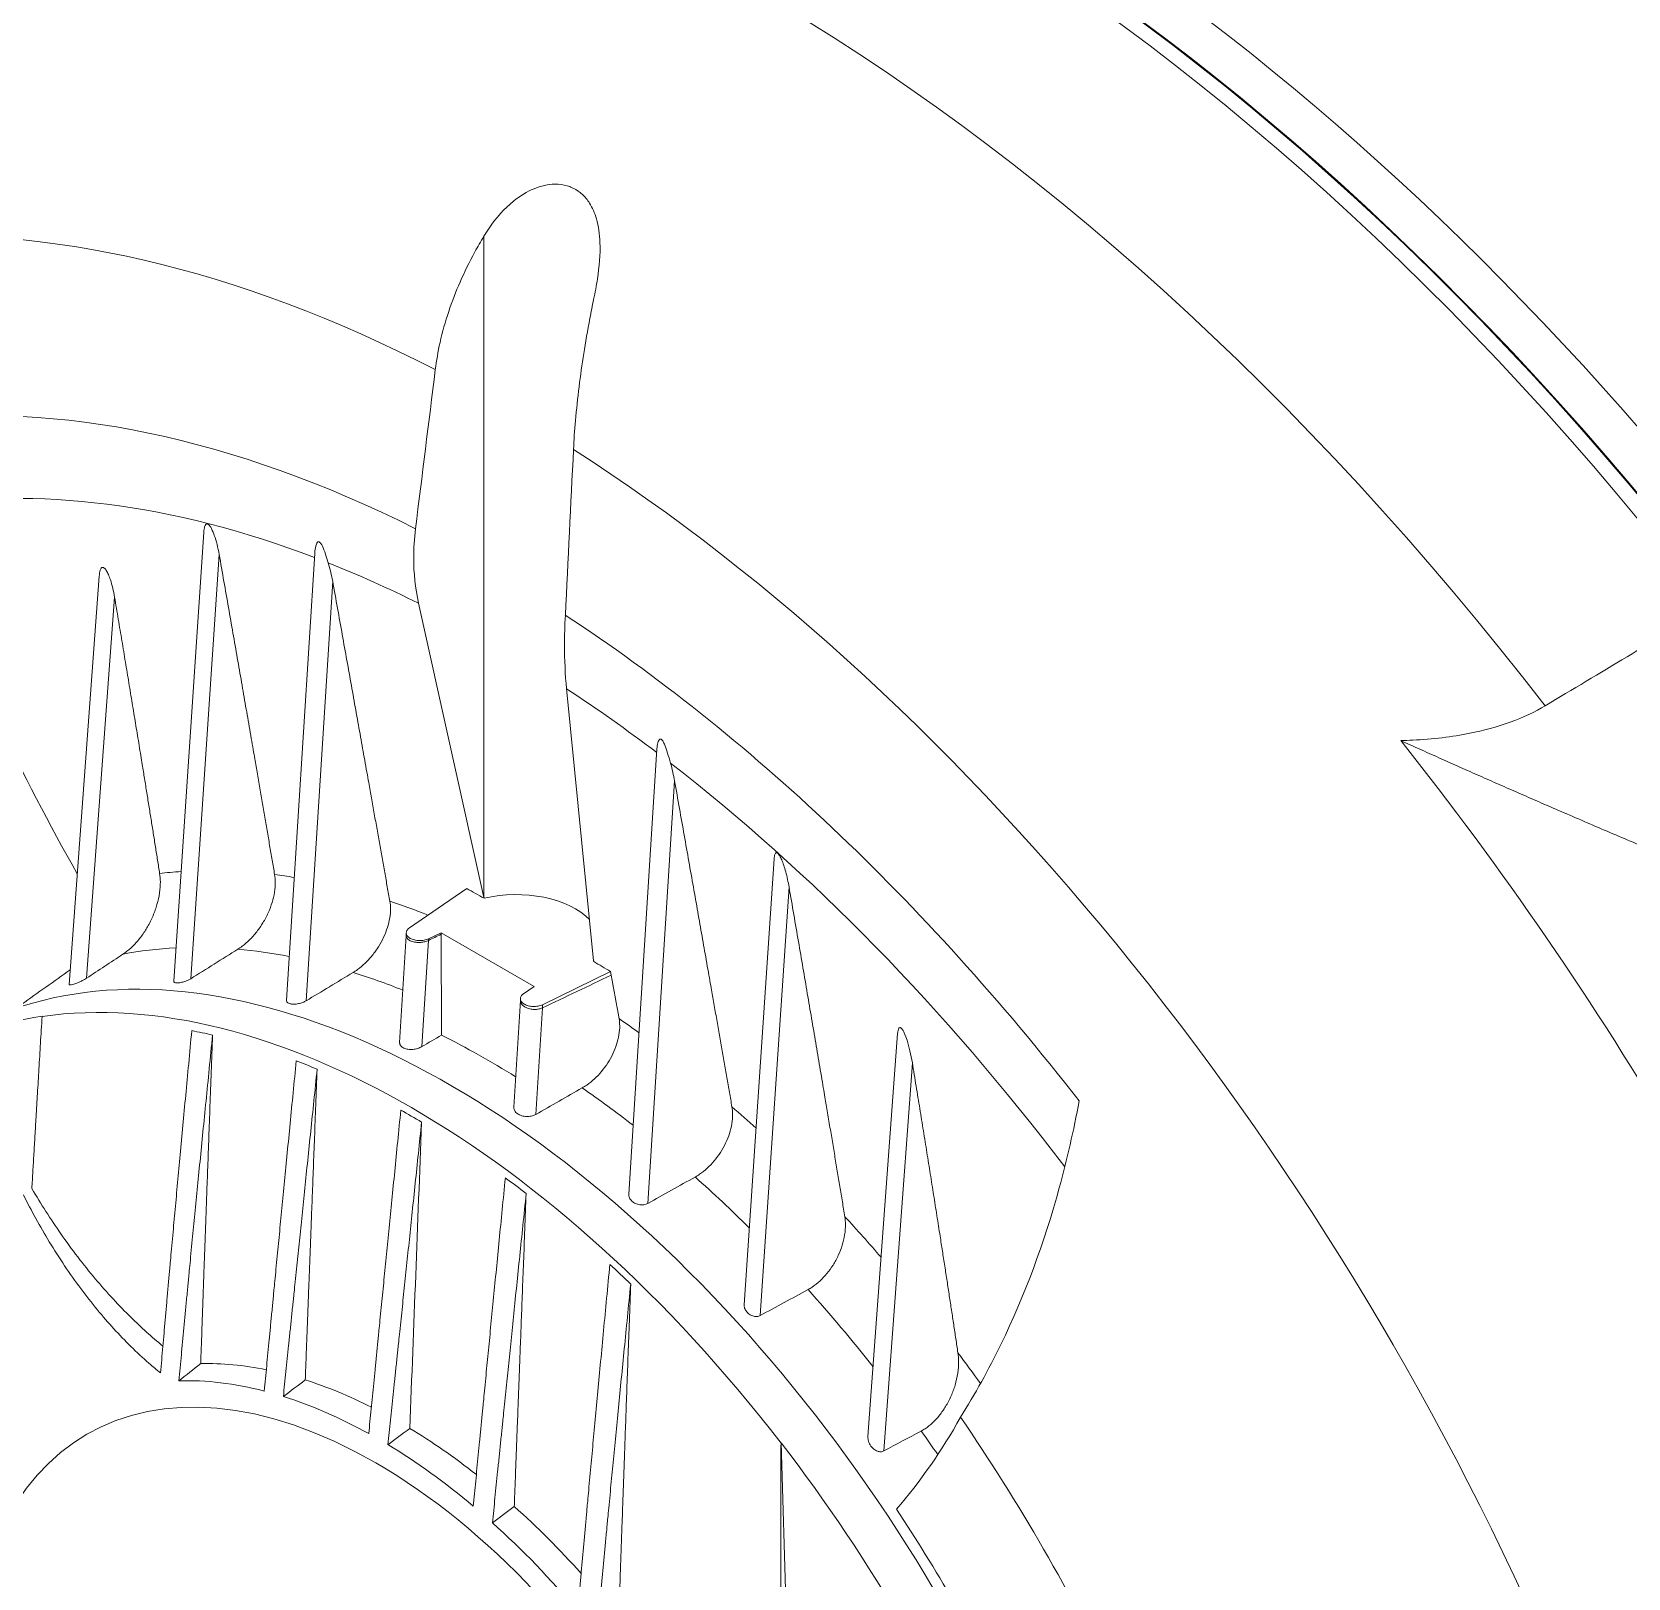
# Model space of a CAD drawing. Header units: millimetres. Extents: x -2122 to 22797, y 3569 to 89276.
# Drawn here: x 10192.9 to 10430.5, y 80434.2 to 80664.3 of the extents above; entities that cross this region are included whole.
import ezdxf

# ---------------------------------------------------------------- set-up
doc = ezdxf.new("R2010")
doc.units = ezdxf.units.MM
doc.header["$LTSCALE"] = 20
doc.layers.add('IA-TRAZ', color=8, linetype='Continuous', lineweight=5)

# ---------------------------------------------------------------- blocks, each defined once
blk = doc.blocks.new('A$C6cb7b9ed')
at = {"color": 0, "linetype": 'Continuous', "lineweight": 0, "extrusion": (2.77556e-16, 0.816497, 0.57735)}
for p, q in [((1790.41, 4667.48), (1790.41, 4569.06)), ((1748.72, 4623.46), (1744.24, 4556.61)), ((1751.01, 4620.11), (1746.77, 4556.98)), ((1765.23, 4620.27), (1761.02, 4553.77)), ((1733.16, 4616.9), (1728.68, 4556.13)), ((1767.9, 4616.14), (1763.94, 4553.68)), ((1735.44, 4613.76), (1731.26, 4557.06)), ((1780.68, 4612.87), (1790.41, 4569.06)), ((1806.74, 4559.64), (1802.71, 4600.15)), ((1816.16, 4591.12), (1811.97, 4524.93)), ((1818.79, 4586.41), (1814.8, 4523.54)), ((1833.6, 4574.82), (1829.15, 4508.46)), ((1779.32, 4564.54), (1787.85, 4570.41)), ((1835.83, 4570.63), (1831.55, 4506.85)), ((1778.86, 4563.36), (1778.86, 4563.8)), ((1784.03, 4563.83), (1782.15, 4562.92)), ((1784.03, 4563.59), (1784.03, 4563.83)), ((1797.88, 4555.83), (1784.03, 4563.83)), ((1778.86, 4563.38), (1777.87, 4547.47)), ((1782.15, 4562.67), (1781.18, 4546.87)), ((1782.15, 4562.67), (1782.15, 4562.92)), ((1784.11, 4548.58), (1784.03, 4563.59)), ((1809.27, 4558.04), (1799.11, 4553.11)), ((1809.27, 4558.04), (1809.36, 4557.51)), ((1796.31, 4554.75), (1797.88, 4555.83)), ((1795.84, 4553.75), (1794.86, 4537.87)), ((1795.84, 4553.73), (1795.84, 4554)), ((1799.11, 4552.63), (1798.13, 4536.79)), ((1799.11, 4552.63), (1799.11, 4553.11)), ((1724.68, 4551.38), (1724.65, 4551.36)), ((1851.99, 4548.84), (1847.57, 4488.86)), ((1854.18, 4544.44), (1849.92, 4486.69)), ((1834.63, 4487.86), (1834.67, 4487.88)), ((1834.67, 4487.88), (1835.47, 4460.94))]:
    blk.add_line(p, q, dxfattribs=at)
at = {"color": 0, "linetype": 'Continuous', "lineweight": 0, "extrusion": (-1.35059e-16, 1.78418e-16, -1)}
blk.add_ellipse((1857.42, 4462.67), major_axis=(-157.42, 272.66), ratio=0.57735, start_param=0.212669, end_param=1.359424, dxfattribs=at)
at = {"color": 0, "linetype": 'Continuous', "lineweight": 0, "extrusion": (-5.92297e-17, 1.581e-16, -1)}
blk.add_ellipse((1857.42, 4462.67), major_axis=(-157.5, 272.8), ratio=0.57735, start_param=0.230017, end_param=1.34078, dxfattribs=at)
at = {"color": 0, "linetype": 'Continuous', "lineweight": 0}
for centre, major_axis, ratio, start_param, end_param in [((1855.3, 4461.44), (-157.5, 272.8), 0.57735, -1.34078, -0.230017), ((1863.08, 4465.93), (-157.5, 272.8), 0.57735, -1.250157, -0.320639), ((1831.12, 4447.48), (-157.05, 272.02), 0.57735, -1.341538, -0.229258), ((1793.46, 4425.74), (-132.44, 229.39), 0.57735, -0.730455, 0.205138), ((1791.38, 4424.54), (-118.44, 205.14), 0.57735, -0.718798, -0.234871), ((1793.46, 4425.74), (-132.44, 229.39), 0.57735, -1.775934, -0.840341), ((1791.7, 4424.72), (-111.59, 193.28), 0.57735, -0.616674, -0.209413), ((1791.7, 4424.72), (-111.59, 193.28), 0.57735, -0.715539, -0.629855), ((1791.38, 4424.54), (-118.44, 205.14), 0.57735, -1.335926, -0.851998), ((1791.7, 4424.72), (-111.59, 193.28), 0.57735, -0.940852, -0.855257), ((1816.05, 4438.78), (-154.6, 267.77), 0.57735, -1.556134, -1.316988), ((1791.7, 4424.72), (-111.59, 193.28), 0.57735, -1.355473, -0.953992), ((1799.68, 4429.33), (-78.74, 136.38), 0.57735, -0.275537, -0.242488), ((1799.68, 4429.33), (-78.74, 136.38), 0.57735, -0.4419, -0.41394), ((1799.68, 4429.33), (-78.74, 136.38), 0.57735, -0.626806, -0.574908), ((1785.29, 4421.02), (-73.6, 127.49), 0.57735, -2.288212, 0.018517), ((1794.6, 4426.4), (-74.08, 128.3), 0.57735, -0.287545, -0.199688), ((1865.36, 4460.1), (-1494.05, -729.66), 0.077407, -1.554155, -1.552901), ((2361.29, 874.39), (-2758.05, -4066.62), 0.629927, -2.15259, -2.151128), ((2600.48, -1657.72), (-4571.05, -6730.66), 0.629512, -2.182023, -2.180887), ((1794.6, 4426.4), (-74.08, 128.3), 0.57735, -0.463274, -0.38523), ((1108.43, 4165.85), (-976.02, 0), 0.57735, -2.371807, -2.368107), ((1726.15, 4440.41), (1226.81, 875.33), 0.062712, 1.523891, 1.529772), ((1794.6, 4426.4), (-74.08, 128.3), 0.57735, -0.629743, -0.557532), ((1779.64, 4417.76), (-73.5, 127.31), 0.57735, -1.342875, -0.227921), ((1799.68, 4429.33), (-78.74, 136.38), 0.57735, -0.90973, -0.882985), ((1779.59, 4417.73), (-72.75, 126.01), 0.57735, -0.493968, -0.462318), ((1790.95, 4424.29), (-73.85, 127.91), 0.57735, -0.825466, -0.719838), ((1779.59, 4417.73), (-72.75, 126.01), 0.57735, -0.648855, -0.618336), ((1794.6, 4426.4), (-74.08, 128.3), 0.57735, -0.958246, -0.88529), ((1799.68, 4429.33), (-78.74, 136.38), 0.57735, -1.069673, -1.036362), ((1779.59, 4417.73), (-72.75, 126.01), 0.57735, -0.800482, -0.770314), ((1779.59, 4417.73), (-72.75, 126.01), 0.57735, -0.95246, -0.921941), ((1794.6, 4426.4), (-74.08, 128.3), 0.57735, -1.129266, -1.048575), ((1799.68, 4429.33), (-78.74, 136.38), 0.57735, -1.249616, -1.195995), ((1779.59, 4417.73), (-72.75, 126.01), 0.57735, -1.108478, -1.076828), ((1794.6, 4426.4), (-74.08, 128.3), 0.57735, -1.324006, -1.219404), ((1777.87, 4416.74), (-45.44, 78.71), 0.57735, -0.471366, -0.306616), ((1799.68, 4429.33), (-78.74, 136.38), 0.57735, -1.404691, -1.368209), ((1774.7, 4414.91), (-45.05, 78.02), 0.57735, -0.515588, -0.300576), ((1777.87, 4416.74), (-45.44, 78.71), 0.57735, -0.719881, -0.564992), ((1774.33, 4414.7), (-43, 74.48), 0.57735, -2.356194, 0.785398), ((1774.7, 4414.91), (-45.05, 78.02), 0.57735, -0.763048, -0.561685), ((1734.36, 4636.41), (99.87, -172.98), 0.57735, 0.196481, 0.332403), ((1786.71, 4421.84), (-87.01, 150.71), 0.57735, -1.70448, -1.437113), ((1777.87, 4416.74), (-45.44, 78.71), 0.57735, -0.96395, -0.808848), ((1779.67, 4417.78), (-73.5, 127.31), 0.57735, -1.798702, -1.342891), ((1794.6, 4426.4), (-74.08, 128.3), 0.57735, -1.434982, -1.405773), ((1774.7, 4414.91), (-45.05, 78.02), 0.57735, -1.009111, -0.807749), ((1777.87, 4416.74), (-45.44, 78.71), 0.57735, -1.219252, -1.054142), ((1774.7, 4414.91), (-45.05, 78.02), 0.57735, -1.270221, -1.055208)]:
    blk.add_ellipse(centre, major_axis=major_axis, ratio=ratio, start_param=start_param, end_param=end_param, dxfattribs=at)
at = {"color": 0, "linetype": 'Continuous', "lineweight": 0, "extrusion": (-1.71607e-16, 3.88902e-32, -1)}
blk.add_ellipse((1108.56, 4165.78), major_axis=(976.02, 0), ratio=0.57735, start_param=-0.801011, end_param=-0.797311, dxfattribs=at)
at = {"color": 0, "linetype": 'Continuous', "lineweight": 0, "extrusion": (-8.4487e-17, 5.55112e-17, -1)}
blk.add_ellipse((1795.19, 4562.28), major_axis=(12.5, 0), ratio=0.57735, start_param=-1.961335, end_param=-0.505281, dxfattribs=at)
at = {"color": 0, "linetype": 'Continuous', "lineweight": 0, "extrusion": (2.73997e-17, 2.60408e-16, -1)}
blk.add_ellipse((1674.72, 4365.13), major_axis=(-1415.01, -690.12), ratio=0.072965, start_param=1.694335, end_param=1.701606, dxfattribs=at)
at = {"color": 0, "linetype": 'Continuous', "lineweight": 0, "extrusion": (6.09555e-17, 2.27489e-16, -1)}
blk.add_ellipse((1779.67, 4417.78), major_axis=(-73.5, 127.31), ratio=0.57735, start_param=-0.227906, end_param=0.227906, dxfattribs=at)
at = {"color": 0, "linetype": 'Continuous', "lineweight": 0, "extrusion": (6.4674e-17, 1.65537e-16, -1)}
blk.add_ellipse((1606.02, 4317.52), major_axis=(-102.5, 177.54), ratio=0.57735, start_param=0, end_param=3.141593, dxfattribs=at)
at = {"color": 0, "linetype": 'Continuous', "lineweight": 0, "extrusion": (-2.03125e-16, 2.53537e-16, -1)}
blk.add_ellipse((2619.11, 356.99), major_axis=(3006.35, 4941.4), ratio=0.592266, start_param=-1.008711, end_param=-1.007917, dxfattribs=at)
at = {"color": 0, "linetype": 'Continuous', "lineweight": 0, "extrusion": (1.60822e-16, 2.21048e-16, -1)}
blk.add_ellipse((1676.73, 4358.35), major_axis=(-62.46, 108.18), ratio=0.57735, start_param=0.182797, end_param=2.958796, dxfattribs=at)
at = {"color": 0, "linetype": 'Continuous', "lineweight": 0, "extrusion": (-1.38778e-16, 2.4037e-16, -1)}
blk.add_ellipse((1786.71, 4421.84), major_axis=(73.59, -127.46), ratio=0.57735, start_param=-1.680444, end_param=-1.461149, dxfattribs=at)
at = {"color": 0, "linetype": 'Continuous', "lineweight": 0}
for points, knots in [([(1806.74, 4658.05), (1806.96, 4659.11), (1807.15, 4660.14), (1807.58, 4662.95), (1807.75, 4664.78), (1807.64, 4667.78), (1807.48, 4668.97), (1806.91, 4670.92), (1806.58, 4671.71), (1805.82, 4672.9), (1805.45, 4673.35), (1804.84, 4673.9), (1804.65, 4674.05), (1804.29, 4674.3), (1804.14, 4674.4), (1803.84, 4674.57), (1803.69, 4674.64), (1803.3, 4674.82), (1803.06, 4674.91), (1802.22, 4675.16), (1801.6, 4675.24), (1799.94, 4675.23), (1798.89, 4674.98), (1796.79, 4674.11), (1795.76, 4673.47), (1793.44, 4671.58), (1792.23, 4670.2), (1790.93, 4668.31), (1790.67, 4667.9), (1790.41, 4667.48)], [-8.964876, -8.964876, -8.964876, -8.964876, -8.697725, -8.697725, -8.217545, -8.217545, -7.884783, -7.884783, -7.633631, -7.633631, -7.453719, -7.453719, -7.3749, -7.3749, -7.317522, -7.317522, -7.265261, -7.265261, -7.182658, -7.182658, -6.991763, -6.991763, -6.678554, -6.678554, -6.345794, -6.345794, -5.865987, -5.865987, -5.740802, -5.740802, -5.740802, -5.740802]), ([(1790.41, 4667.48), (1789.94, 4666.7), (1789.49, 4665.93), (1788.23, 4663.62), (1787.49, 4662.11), (1785.63, 4657.85), (1784.57, 4654.76), (1783.58, 4650.32), (1783.34, 4648.95), (1783.18, 4647.62)], [5.723184, 5.723184, 5.723184, 5.723184, 5.988557, 5.988557, 6.511421, 6.511421, 7.512993, 7.512993, 7.959546, 7.959546, 7.959546, 7.959546]), ([(1803.75, 4635.74), (1803.81, 4637.13), (1803.91, 4638.58), (1804.33, 4643.36), (1804.76, 4646.81), (1805.53, 4651.69), (1805.84, 4653.46), (1806.36, 4656.19), (1806.55, 4657.12), (1806.74, 4658.05)], [26.00432, 26.00432, 26.00432, 26.00432, 26.450873, 26.450873, 27.452445, 27.452445, 27.975309, 27.975309, 28.240682, 28.240682, 28.240682, 28.240682]), ([(1705.74, 4627.18), (1706.64, 4624.29), (1707.62, 4621.36), (1711.38, 4610.79), (1714.6, 4602.95), (1721.76, 4587.54), (1725.68, 4579.97), (1729.89, 4572.57)], [-12.711484, -12.711484, -12.711484, -12.711484, -11.683762, -11.683762, -9.056742, -9.056742, -6.540712, -6.540712, -6.540712, -6.540712]), ([(1748.72, 4623.46), (1748.74, 4623.78), (1748.79, 4624.04), (1748.88, 4624.37), (1748.94, 4624.5), (1749.05, 4624.62), (1749.1, 4624.65), (1749.18, 4624.67), (1749.22, 4624.67), (1749.3, 4624.65), (1749.33, 4624.63), (1749.41, 4624.58), (1749.45, 4624.55), (1749.53, 4624.46), (1749.58, 4624.41), (1749.71, 4624.23), (1749.79, 4624.1), (1750.04, 4623.63), (1750.19, 4623.23), (1750.57, 4622.15), (1750.83, 4621.15), (1751.01, 4620.11)], [-0.9254306, -0.9254306, -0.9254306, -0.9254306, -0.8001138, -0.8001138, -0.7228067, -0.7228067, -0.6893361, -0.6893361, -0.667435, -0.667435, -0.6504786, -0.6504786, -0.6331614, -0.6331614, -0.6081065, -0.6081065, -0.5581762, -0.5581762, -0.4164356, -0.4164356, 0, 0, 0, 0]), ([(1780.23, 4623.95), (1780.05, 4622.45), (1779.96, 4620.98), (1779.96, 4617.41), (1780.19, 4615.1), (1780.68, 4612.87)], [7.24655, 7.24655, 7.24655, 7.24655, 7.751606, 7.751606, 8.557171, 8.557171, 8.557171, 8.557171]), ([(1765.23, 4620.27), (1765.27, 4620.86), (1765.36, 4621.36), (1765.53, 4621.78), (1765.59, 4621.88), (1765.69, 4621.98), (1765.73, 4622), (1765.8, 4622.02), (1765.84, 4622.02), (1765.9, 4622), (1765.93, 4621.98), (1765.99, 4621.94), (1766.02, 4621.91), (1766.09, 4621.83), (1766.13, 4621.77), (1766.25, 4621.6), (1766.32, 4621.46), (1766.52, 4621.02), (1766.68, 4620.61), (1766.98, 4619.73), (1767.12, 4619.28), (1767.25, 4618.87)], [0.096674, 0.096674, 0.096674, 0.096674, 0.385459, 0.385459, 0.489763, 0.489763, 0.535178, 0.535178, 0.564876, 0.564876, 0.588345, 0.588345, 0.61296, 0.61296, 0.650594, 0.650594, 0.731892, 0.731892, 0.941601, 0.941601, 1.143048, 1.143048, 1.143048, 1.143048]), ([(1767.25, 4618.87), (1767.39, 4618.4), (1767.51, 4617.93), (1767.73, 4617.03), (1767.82, 4616.58), (1767.9, 4616.14)], [-0.3527979, -0.3527979, -0.3527979, -0.3527979, -0.1767377, -0.1767377, 0, 0, 0, 0]), ([(1733.16, 4616.9), (1733.16, 4617.01), (1733.18, 4617.12), (1733.22, 4617.44), (1733.28, 4617.76), (1733.43, 4618.05), (1733.48, 4618.12), (1733.59, 4618.18), (1733.63, 4618.2), (1733.72, 4618.2), (1733.76, 4618.19), (1733.83, 4618.15), (1733.87, 4618.13), (1733.95, 4618.07), (1733.99, 4618.03), (1734.09, 4617.91), (1734.15, 4617.82), (1734.32, 4617.56), (1734.43, 4617.34), (1734.63, 4616.88), (1734.74, 4616.59), (1735.07, 4615.58), (1735.28, 4614.68), (1735.44, 4613.76)], [-1.051737, -1.051737, -1.051737, -1.051737, -0.971197, -0.971197, -0.793161, -0.793161, -0.731802, -0.731802, -0.698645, -0.698645, -0.67686, -0.67686, -0.6574, -0.6574, -0.633993, -0.633993, -0.594334, -0.594334, -0.503077, -0.503077, -0.370655, -0.370655, 0, 0, 0, 0]), ([(1802.71, 4600.15), (1802.51, 4602.21), (1802.41, 4604.45), (1802.41, 4608.02), (1802.45, 4609.51), (1802.53, 4611.08)], [22.314989, 22.314989, 22.314989, 22.314989, 23.120554, 23.120554, 23.62561, 23.62561, 23.62561, 23.62561]), ([(1948.37, 4597.6), (1946.89, 4596.71), (1945.09, 4595.86), (1941.21, 4594.45), (1939.12, 4593.9), (1934.55, 4592.98), (1931.62, 4592.63), (1928.06, 4592.45), (1927.47, 4592.43), (1926.88, 4592.41)], [-16.795165, -16.795165, -16.795165, -16.795165, -16.16989, -16.16989, -15.544615, -15.544615, -14.724536, -14.724536, -14.560604, -14.560604, -14.560604, -14.560604]), ([(1818.18, 4589.08), (1817.89, 4590.1), (1817.59, 4591.08), (1817.25, 4591.92), (1817.17, 4592.11), (1817.04, 4592.33), (1817, 4592.41), (1816.92, 4592.51), (1816.88, 4592.55), (1816.82, 4592.6), (1816.79, 4592.62), (1816.73, 4592.64), (1816.7, 4592.65), (1816.64, 4592.65), (1816.61, 4592.63), (1816.52, 4592.57), (1816.47, 4592.5), (1816.34, 4592.26), (1816.27, 4591.98), (1816.19, 4591.48), (1816.17, 4591.3), (1816.16, 4591.12)], [0.000001, 0.000001, 0.000001, 0.000001, 0.385459, 0.385459, 0.489763, 0.489763, 0.535178, 0.535178, 0.564876, 0.564876, 0.588345, 0.588345, 0.61296, 0.61296, 0.650594, 0.650594, 0.731892, 0.731892, 0.941601, 0.941601, 1.048909, 1.048909, 1.048909, 1.048909]), ([(1818.79, 4586.41), (1818.71, 4586.84), (1818.62, 4587.28), (1818.42, 4588.16), (1818.31, 4588.62), (1818.18, 4589.08)], [-0.3446529, -0.3446529, -0.3446529, -0.3446529, -0.1721189, -0.1721189, -0.000001, -0.000001, -0.000001, -0.000001]), ([(1835.83, 4570.63), (1835.7, 4571.35), (1835.54, 4572.13), (1835.14, 4573.57), (1834.94, 4574.18), (1834.66, 4574.85), (1834.56, 4575.07), (1834.4, 4575.34), (1834.34, 4575.43), (1834.24, 4575.56), (1834.2, 4575.61), (1834.12, 4575.67), (1834.09, 4575.7), (1834.02, 4575.73), (1833.99, 4575.74), (1833.93, 4575.74), (1833.89, 4575.73), (1833.81, 4575.68), (1833.77, 4575.61), (1833.65, 4575.35), (1833.62, 4575.06), (1833.6, 4574.84), (1833.6, 4574.83), (1833.6, 4574.82)], [-1.2042893, -1.2042893, -1.2042893, -1.2042893, -0.9920471, -0.9920471, -0.8001138, -0.8001138, -0.7228067, -0.7228067, -0.6893361, -0.6893361, -0.667435, -0.667435, -0.6504786, -0.6504786, -0.6331614, -0.6331614, -0.6081065, -0.6081065, -0.5581762, -0.5581762, -0.4164356, -0.4164356, -0.4087245, -0.4087245, -0.4087245, -0.4087245]), ([(1742.15, 4572.63), (1742.21, 4572.22), (1742.25, 4571.8), (1742.25, 4570.89), (1742.21, 4570.33), (1742.04, 4569.17), (1741.91, 4568.58), (1741.6, 4567.51), (1741.4, 4566.93), (1740.92, 4565.79), (1740.64, 4565.23), (1740.09, 4564.26), (1739.77, 4563.77), (1739.08, 4562.84), (1738.71, 4562.4), (1738.03, 4561.7), (1737.66, 4561.36), (1737.09, 4560.91), (1736.88, 4560.76), (1736.69, 4560.63)], [1.113423, 1.113423, 1.113423, 1.113423, 1.262787, 1.262787, 1.444831, 1.444831, 1.626874, 1.626874, 1.801977, 1.801977, 1.97708, 1.97708, 2.136367, 2.136367, 2.295655, 2.295655, 2.43743, 2.43743, 2.511224, 2.511224, 2.511224, 2.511224]), ([(1759.26, 4572.47), (1759.32, 4572.1), (1759.35, 4571.71), (1759.36, 4570.89), (1759.32, 4570.38), (1759.16, 4569.35), (1759.03, 4568.82), (1758.74, 4567.85), (1758.54, 4567.32), (1758.08, 4566.28), (1757.8, 4565.77), (1757.26, 4564.87), (1756.94, 4564.41), (1756.26, 4563.53), (1755.89, 4563.11), (1755.19, 4562.43), (1754.81, 4562.09), (1754.21, 4561.64), (1753.99, 4561.5), (1753.79, 4561.37)], [1.078208, 1.078208, 1.078208, 1.078208, 1.215798, 1.215798, 1.378313, 1.378313, 1.540827, 1.540827, 1.701431, 1.701431, 1.862035, 1.862035, 2.016155, 2.016155, 2.170275, 2.170275, 2.316008, 2.316008, 2.393905, 2.393905, 2.393905, 2.393905]), ([(1776.41, 4568.5), (1776.48, 4568.15), (1776.51, 4567.77), (1776.51, 4567), (1776.48, 4566.52), (1776.32, 4565.56), (1776.19, 4565.06), (1775.91, 4564.14), (1775.71, 4563.64), (1775.25, 4562.66), (1774.99, 4562.17), (1774.45, 4561.31), (1774.13, 4560.86), (1773.45, 4560.01), (1773.08, 4559.62), (1772.38, 4558.95), (1771.99, 4558.62), (1771.37, 4558.17), (1771.15, 4558.03), (1770.93, 4557.9)], [1.061406, 1.061406, 1.061406, 1.061406, 1.192799, 1.192799, 1.345119, 1.345119, 1.49744, 1.49744, 1.650047, 1.650047, 1.802655, 1.802655, 1.953608, 1.953608, 2.10456, 2.10456, 2.252518, 2.252518, 2.332722, 2.332722, 2.332722, 2.332722]), ([(1782.15, 4562.92), (1781.96, 4562.83), (1781.74, 4562.76), (1781.28, 4562.67), (1781.03, 4562.65), (1780.53, 4562.66), (1780.29, 4562.69), (1779.84, 4562.8), (1779.63, 4562.88), (1779.27, 4563.08), (1779.13, 4563.2), (1778.93, 4563.46), (1778.87, 4563.6), (1778.85, 4563.89), (1778.88, 4564.03), (1779.04, 4564.3), (1779.16, 4564.43), (1779.32, 4564.54)], [0, 0, 0, 0, 0.125, 0.125, 0.25, 0.25, 0.375, 0.375, 0.5, 0.5, 0.625, 0.625, 0.75, 0.75, 0.875, 0.875, 1, 1, 1, 1]), ([(1778.86, 4563.31), (1778.86, 4563.26), (1778.87, 4563.2), (1778.93, 4563.07), (1778.97, 4563.01), (1779.07, 4562.89), (1779.13, 4562.83), (1779.27, 4562.73), (1779.36, 4562.67), (1779.45, 4562.63)], [-0.1547799, -0.1547799, -0.1547799, -0.1547799, -0.1127491, -0.1127491, -0.0776471, -0.0776471, -0.0392773, -0.0392773, -0.0000067, -0.0000067, -0.0000067, -0.0000067]), ([(1779.45, 4562.63), (1779.54, 4562.59), (1779.64, 4562.55), (1779.85, 4562.48), (1779.96, 4562.45), (1780.15, 4562.42), (1780.23, 4562.4), (1780.37, 4562.39), (1780.44, 4562.38), (1780.63, 4562.37), (1780.75, 4562.37), (1780.93, 4562.38), (1780.98, 4562.38), (1781.24, 4562.4), (1781.44, 4562.43), (1781.72, 4562.51), (1781.81, 4562.54), (1782.02, 4562.61), (1782.11, 4562.65), (1782.15, 4562.67)], [-0.1348188, -0.1348188, -0.1348188, -0.1348188, -0.1184836, -0.1184836, -0.1016841, -0.1016841, -0.090586, -0.090586, -0.0819917, -0.0819917, -0.0655424, -0.0655424, -0.0584864, -0.0584864, -0.032038, -0.032038, -0.0188644, -0.0188644, 0, 0, 0, 0]), ([(1731.26, 4557.06), (1731.16, 4556.99), (1731.06, 4556.93), (1730.81, 4556.79), (1730.67, 4556.71), (1730.29, 4556.52), (1730.06, 4556.42), (1729.61, 4556.24), (1729.4, 4556.17), (1729.04, 4556.07), (1728.9, 4556.04), (1728.72, 4556.05), (1728.68, 4556.08), (1728.68, 4556.12), (1728.68, 4556.13), (1728.68, 4556.13)], [0, 0, 0, 0, 0.038261, 0.038261, 0.0869695, 0.0869695, 0.1644445, 0.1644445, 0.2497114, 0.2497114, 0.3314216, 0.3314216, 0.39639, 0.39639, 0.4003433, 0.4003433, 0.4003433, 0.4003433]), ([(1746.77, 4556.98), (1746.66, 4556.91), (1746.54, 4556.84), (1746.25, 4556.7), (1746.07, 4556.63), (1745.69, 4556.5), (1745.48, 4556.45), (1745.08, 4556.37), (1744.9, 4556.35), (1744.58, 4556.35), (1744.45, 4556.38), (1744.29, 4556.46), (1744.25, 4556.51), (1744.24, 4556.59), (1744.24, 4556.6), (1744.24, 4556.61)], [0, 0, 0, 0, 0.0435568, 0.0435568, 0.0990653, 0.0990653, 0.1659121, 0.1659121, 0.2351603, 0.2351603, 0.3034558, 0.3034558, 0.3624167, 0.3624167, 0.3714435, 0.3714435, 0.3714435, 0.3714435]), ([(1799.11, 4553.11), (1798.92, 4553.02), (1798.7, 4552.95), (1798.23, 4552.86), (1797.98, 4552.84), (1797.49, 4552.85), (1797.24, 4552.89), (1796.79, 4553), (1796.59, 4553.09), (1796.24, 4553.29), (1796.1, 4553.41), (1795.9, 4553.67), (1795.85, 4553.81), (1795.83, 4554.1), (1795.86, 4554.24), (1796.02, 4554.51), (1796.15, 4554.64), (1796.31, 4554.75)], [0, 0, 0, 0, 0.125, 0.125, 0.25, 0.25, 0.375, 0.375, 0.5, 0.5, 0.625, 0.625, 0.75, 0.75, 0.875, 0.875, 1, 1, 1, 1]), ([(1763.94, 4553.68), (1763.79, 4553.6), (1763.63, 4553.52), (1763.25, 4553.37), (1763.04, 4553.31), (1762.59, 4553.22), (1762.37, 4553.19), (1761.94, 4553.19), (1761.74, 4553.21), (1761.4, 4553.29), (1761.26, 4553.35), (1761.08, 4553.51), (1761.03, 4553.6), (1761.02, 4553.73), (1761.02, 4553.75), (1761.02, 4553.77)], [0, 0, 0, 0, 0.0570316, 0.0570316, 0.1239187, 0.1239187, 0.1942486, 0.1942486, 0.2658235, 0.2658235, 0.3367718, 0.3367718, 0.4019591, 0.4019591, 0.415515, 0.415515, 0.415515, 0.415515]), ([(1795.84, 4553.73), (1795.84, 4553.65), (1795.85, 4553.58), (1795.9, 4553.42), (1795.94, 4553.32), (1796, 4553.23)], [0.06650732, 0.06650732, 0.06650732, 0.06650732, 0.08207156, 0.08207156, 0.10296223, 0.10296223, 0.10296223, 0.10296223]), ([(1796, 4553.23), (1796.05, 4553.16), (1796.1, 4553.1), (1796.17, 4553.03), (1796.21, 4553), (1796.24, 4552.96), (1796.28, 4552.93), (1796.3, 4552.91), (1796.33, 4552.9), (1796.35, 4552.88), (1796.36, 4552.87), (1796.37, 4552.87), (1796.38, 4552.86), (1796.39, 4552.85), (1796.39, 4552.85), (1796.4, 4552.85), (1796.4, 4552.84), (1796.41, 4552.84), (1796.41, 4552.83)], [0.3864606, 0.3864606, 0.3864606, 0.3864606, 0.4432303, 0.4432303, 0.4432303, 0.4716151, 0.4716151, 0.4716151, 0.4858076, 0.4858076, 0.4858076, 0.4929038, 0.4929038, 0.4929038, 0.4964519, 0.4964519, 0.4964519, 0.5, 0.5, 0.5, 0.5]), ([(1796.41, 4552.83), (1796.51, 4552.77), (1796.61, 4552.72), (1796.82, 4552.62), (1796.94, 4552.57), (1797.16, 4552.5), (1797.28, 4552.48), (1797.53, 4552.43), (1797.65, 4552.42), (1797.74, 4552.41)], [0.0000098, 0.0000098, 0.0000098, 0.0000098, 0.0394943, 0.0394943, 0.0780852, 0.0780852, 0.1129018, 0.1129018, 0.1546867, 0.1546867, 0.1546867, 0.1546867]), ([(1797.74, 4552.41), (1797.9, 4552.4), (1798.07, 4552.4), (1798.32, 4552.42), (1798.41, 4552.43), (1798.59, 4552.46), (1798.68, 4552.48), (1798.94, 4552.56), (1799.06, 4552.61), (1799.11, 4552.63)], [0.0000121, 0.0000121, 0.0000121, 0.0000121, 0.0496362, 0.0496362, 0.0768132, 0.0768132, 0.1055233, 0.1055233, 0.1614817, 0.1614817, 0.1614817, 0.1614817]), ([(1805.04, 4540.73), (1805.26, 4540.85), (1805.49, 4540.99), (1806.11, 4541.42), (1806.51, 4541.74), (1807.21, 4542.39), (1807.58, 4542.77), (1808.26, 4543.59), (1808.58, 4544.03), (1809.11, 4544.85), (1809.38, 4545.32), (1809.83, 4546.28), (1810.02, 4546.76), (1810.31, 4547.65), (1810.43, 4548.14), (1810.59, 4549.09), (1810.63, 4549.55), (1810.62, 4550.31), (1810.59, 4550.68), (1810.53, 4551.03)], [-2.312704, -2.312704, -2.312704, -2.312704, -2.231851, -2.231851, -2.083338, -2.083338, -1.93541, -1.93541, -1.787482, -1.787482, -1.639378, -1.639378, -1.491274, -1.491274, -1.342337, -1.342337, -1.193399, -1.193399, -1.063748, -1.063748, -1.063748, -1.063748]), ([(1854.18, 4544.44), (1853.98, 4545.65), (1853.7, 4546.86), (1853.29, 4548.12), (1853.13, 4548.56), (1852.89, 4549.08), (1852.81, 4549.22), (1852.69, 4549.42), (1852.64, 4549.49), (1852.55, 4549.59), (1852.51, 4549.62), (1852.45, 4549.67), (1852.42, 4549.69), (1852.35, 4549.71), (1852.32, 4549.71), (1852.25, 4549.69), (1852.22, 4549.66), (1852.12, 4549.55), (1852.08, 4549.42), (1852.02, 4549.15), (1852, 4549), (1851.99, 4548.84)], [-1.549919, -1.549919, -1.549919, -1.549919, -0.971197, -0.971197, -0.793161, -0.793161, -0.731802, -0.731802, -0.698645, -0.698645, -0.67686, -0.67686, -0.6574, -0.6574, -0.633993, -0.633993, -0.594334, -0.594334, -0.503077, -0.503077, -0.402393, -0.402393, -0.402393, -0.402393]), ([(1781.18, 4546.87), (1780.99, 4546.76), (1780.78, 4546.67), (1780.32, 4546.53), (1780.08, 4546.48), (1779.59, 4546.44), (1779.34, 4546.45), (1778.87, 4546.52), (1778.66, 4546.58), (1778.29, 4546.75), (1778.14, 4546.86), (1777.94, 4547.11), (1777.88, 4547.24), (1777.87, 4547.41), (1777.87, 4547.44), (1777.87, 4547.47)], [0, 0, 0, 0, 0.0732561, 0.0732561, 0.1466302, 0.1466302, 0.2221048, 0.2221048, 0.2993313, 0.2993313, 0.3763586, 0.3763586, 0.4499641, 0.4499641, 0.4654427, 0.4654427, 0.4654427, 0.4654427]), ([(1794.86, 4537.87), (1794.86, 4537.85), (1794.86, 4537.82), (1794.86, 4537.63), (1794.91, 4537.46), (1795.1, 4537.15), (1795.25, 4537), (1795.6, 4536.76), (1795.82, 4536.66), (1796.27, 4536.52), (1796.52, 4536.48), (1797, 4536.47), (1797.23, 4536.49), (1797.7, 4536.59), (1797.93, 4536.68), (1798.13, 4536.79)], [0.1345396, 0.1345396, 0.1345396, 0.1345396, 0.1466302, 0.1466302, 0.2221048, 0.2221048, 0.2993313, 0.2993313, 0.3763586, 0.3763586, 0.4499641, 0.4499641, 0.5209837, 0.5209837, 0.5989489, 0.5989489, 0.5989489, 0.5989489]), ([(1821.85, 4527.46), (1822.06, 4527.58), (1822.28, 4527.72), (1822.9, 4528.13), (1823.3, 4528.45), (1823.99, 4529.09), (1824.36, 4529.47), (1825.04, 4530.28), (1825.36, 4530.72), (1825.9, 4531.56), (1826.16, 4532.03), (1826.62, 4533.01), (1826.82, 4533.5), (1827.11, 4534.42), (1827.23, 4534.92), (1827.39, 4535.9), (1827.43, 4536.38), (1827.42, 4537.17), (1827.39, 4537.55), (1827.33, 4537.91)], [2.481211, 2.481211, 2.481211, 2.481211, 2.560562, 2.560562, 2.707539, 2.707539, 2.855161, 2.855161, 3.002783, 3.002783, 3.153365, 3.153365, 3.303947, 3.303947, 3.45862, 3.45862, 3.613293, 3.613293, 3.7468, 3.7468, 3.7468, 3.7468]), ([(1879, 4538.78), (1878.19, 4534.42), (1877.21, 4530.09), (1873.81, 4517.66), (1870.9, 4509.8), (1865.52, 4498.77), (1863.51, 4495.15), (1861.35, 4491.72)], [-16.425572, -16.425572, -16.425572, -16.425572, -14.839465, -14.839465, -11.76088, -11.76088, -10.153525, -10.153525, -10.153525, -10.153525]), ([(1723.13, 4525.75), (1724.47, 4523.46), (1725.92, 4521.2), (1729.07, 4516.67), (1730.8, 4514.42), (1734.32, 4510.23), (1736.12, 4508.3), (1739.39, 4505.09), (1740.98, 4503.65), (1742.62, 4502.3)], [0.872413, 0.872413, 0.872413, 0.872413, 1.62339, 1.62339, 2.435085, 2.435085, 3.24678, 3.24678, 3.940056, 3.940056, 3.940056, 3.940056]), ([(1721.86, 4524.82), (1723.05, 4522.45), (1724.34, 4520.1), (1727.2, 4515.39), (1728.78, 4513.05), (1732.02, 4508.69), (1733.69, 4506.68), (1736.97, 4503.08), (1738.72, 4501.35), (1741.12, 4499.25), (1741.7, 4498.77), (1742.28, 4498.3)], [0.881389, 0.881389, 0.881389, 0.881389, 1.63643, 1.63643, 2.454645, 2.454645, 3.27286, 3.27286, 4.082567, 4.082567, 4.333092, 4.333092, 4.333092, 4.333092]), ([(1811.97, 4524.93), (1811.96, 4524.91), (1811.96, 4524.9), (1811.96, 4524.72), (1812, 4524.54), (1812.16, 4524.19), (1812.28, 4524.03), (1812.59, 4523.74), (1812.78, 4523.61), (1813.18, 4523.43), (1813.39, 4523.37), (1813.81, 4523.31), (1814.01, 4523.31), (1814.32, 4523.36), (1814.43, 4523.39), (1814.63, 4523.46), (1814.72, 4523.49), (1814.8, 4523.54)], [0.1192399, 0.1192399, 0.1192399, 0.1192399, 0.1239187, 0.1239187, 0.1942486, 0.1942486, 0.2658235, 0.2658235, 0.3367718, 0.3367718, 0.4019591, 0.4019591, 0.462686, 0.462686, 0.4996676, 0.4996676, 0.5316829, 0.5316829, 0.5316829, 0.5316829]), ([(1838.65, 4510.71), (1838.86, 4510.83), (1839.07, 4510.95), (1839.67, 4511.36), (1840.06, 4511.66), (1840.75, 4512.3), (1841.11, 4512.68), (1841.79, 4513.5), (1842.11, 4513.94), (1842.65, 4514.8), (1842.92, 4515.3), (1843.39, 4516.32), (1843.59, 4516.83), (1843.89, 4517.8), (1844.02, 4518.35), (1844.19, 4519.41), (1844.22, 4519.93), (1844.22, 4520.77), (1844.19, 4521.17), (1844.13, 4521.56)], [2.55349, 2.55349, 2.55349, 2.55349, 2.629876, 2.629876, 2.77386, 2.77386, 2.921994, 2.921994, 3.070129, 3.070129, 3.227032, 3.227032, 3.383936, 3.383936, 3.550887, 3.550887, 3.717838, 3.717838, 3.859273, 3.859273, 3.859273, 3.859273]), ([(1829.15, 4508.46), (1829.14, 4508.3), (1829.16, 4508.12), (1829.28, 4507.76), (1829.38, 4507.57), (1829.66, 4507.23), (1829.83, 4507.09), (1830.19, 4506.87), (1830.37, 4506.79), (1830.73, 4506.7), (1830.89, 4506.69), (1831.15, 4506.71), (1831.24, 4506.73), (1831.41, 4506.78), (1831.48, 4506.81), (1831.55, 4506.85)], [0.1042868, 0.1042868, 0.1042868, 0.1042868, 0.1659121, 0.1659121, 0.2351603, 0.2351603, 0.3034558, 0.3034558, 0.3624167, 0.3624167, 0.4136599, 0.4136599, 0.4443515, 0.4443515, 0.4709929, 0.4709929, 0.4709929, 0.4709929]), ([(1855.5, 4489.66), (1855.69, 4489.76), (1855.89, 4489.88), (1856.46, 4490.26), (1856.83, 4490.56), (1857.52, 4491.19), (1857.88, 4491.58), (1858.56, 4492.43), (1858.87, 4492.88), (1859.42, 4493.78), (1859.7, 4494.33), (1860.19, 4495.43), (1860.39, 4495.99), (1860.71, 4497.06), (1860.85, 4497.68), (1861.03, 4498.89), (1861.06, 4499.48), (1861.06, 4500.42), (1861.03, 4500.87), (1860.96, 4501.3)], [2.689703, 2.689703, 2.689703, 2.689703, 2.761038, 2.761038, 2.89995, 2.89995, 3.049781, 3.049781, 3.199612, 3.199612, 3.368977, 3.368977, 3.538343, 3.538343, 3.728583, 3.728583, 3.918823, 3.918823, 4.074757, 4.074757, 4.074757, 4.074757]), ([(1847.57, 4488.86), (1847.56, 4488.69), (1847.57, 4488.52), (1847.66, 4488.09), (1847.76, 4487.83), (1848.05, 4487.36), (1848.23, 4487.15), (1848.61, 4486.84), (1848.8, 4486.73), (1849.15, 4486.6), (1849.31, 4486.57), (1849.55, 4486.57), (1849.64, 4486.59), (1849.79, 4486.63), (1849.86, 4486.65), (1849.92, 4486.69)], [0.1078413, 0.1078413, 0.1078413, 0.1078413, 0.1644445, 0.1644445, 0.2497114, 0.2497114, 0.3314216, 0.3314216, 0.39639, 0.39639, 0.44705, 0.44705, 0.4755855, 0.4755855, 0.5004736, 0.5004736, 0.5004736, 0.5004736]), ([(1950.1, 4453.87), (1951.23, 4454.04), (1952.44, 4454.24), (1956.41, 4454.98), (1959.37, 4455.66), (1965.03, 4457.12), (1968.25, 4458.05), (1974.89, 4460.17), (1978.31, 4461.35), (1984.59, 4463.69), (1988.05, 4465.05), (1994.24, 4467.68), (1997, 4468.91), (1999.54, 4470.1)], [25.025987, 25.025987, 25.025987, 25.025987, 25.491761, 25.491761, 26.511812, 26.511812, 27.53036, 27.53036, 28.548909, 28.548909, 29.566813, 29.566813, 30.401028, 30.401028, 30.401028, 30.401028])]:
    blk.add_open_spline(points, degree=3, knots=knots, dxfattribs=at)
for points in [[(1783.18, 4647.62), (1782.19, 4639.73), (1781.21, 4631.84), (1780.23, 4623.95)], [(1802.53, 4611.08), (1802.93, 4619.3), (1803.34, 4627.52), (1803.75, 4635.74)], [(1972.74, 4612.18), (1964.62, 4607.32), (1956.5, 4602.46), (1948.37, 4597.6)], [(1790.41, 4569.06), (1790.42, 4569.03), (1790.43, 4568.99), (1790.44, 4568.95)], [(1778.86, 4563.36), (1778.86, 4563.34), (1778.86, 4563.32), (1778.86, 4563.31)], [(1806.75, 4559.53), (1806.75, 4559.57), (1806.75, 4559.6), (1806.74, 4559.64)], [(1770.93, 4557.9), (1768.6, 4556.49), (1766.27, 4555.09), (1763.94, 4553.68)], [(1810.53, 4551.03), (1810.14, 4553.19), (1809.75, 4555.35), (1809.36, 4557.51)], [(1784.11, 4548.58), (1783.13, 4548.01), (1782.16, 4547.44), (1781.18, 4546.87)], [(1798.13, 4536.79), (1800.44, 4538.1), (1802.74, 4539.41), (1805.04, 4540.73)], [(1781.14, 4535.62), (1780.55, 4520.43), (1779.97, 4505.24), (1779.38, 4490.05)], [(1814.8, 4523.54), (1817.15, 4524.85), (1819.5, 4526.15), (1821.85, 4527.46)], [(1831.55, 4506.85), (1833.92, 4508.13), (1836.28, 4509.42), (1838.65, 4510.71)], [(1763.82, 4497.26), (1762.73, 4496.44), (1761.65, 4495.61), (1760.56, 4494.79)], [(1779.38, 4490.05), (1778.29, 4489.24), (1777.21, 4488.43), (1776.12, 4487.62)], [(1849.92, 4486.69), (1851.78, 4487.68), (1853.64, 4488.67), (1855.5, 4489.66)], [(1794.93, 4478.43), (1793.85, 4477.62), (1792.76, 4476.81), (1791.68, 4476)]]:
    blk.add_open_spline(points, degree=3, dxfattribs=at)
for points, weights in [([(1751.01, 4620.11), (1755.86, 4592.49), (1759.26, 4572.47)], [1.01711228371, 1.02612438572, 1.00589558096]), ([(1767.9, 4616.14), (1772.88, 4588.39), (1776.41, 4568.5)], [1.01559392714, 1.02498881267, 1.00544877098]), ([(1735.44, 4613.76), (1739.35, 4590.48), (1742.15, 4572.63)], [1.01687454119, 1.02297596276, 1.0061289069]), ([(1977.74, 4570.44), (1950.53, 4581.72), (1926.88, 4592.41)], [1.02498660572, 1.0187382128, 1.00351977488]), ([(1827.33, 4537.91), (1823.8, 4558.18), (1818.79, 4586.41)], [1.00552478769, 1.02548403983, 1.01587946794]), ([(1844.13, 4521.56), (1840.73, 4542.21), (1835.83, 4570.63)], [1.0060794565, 1.02701942803, 1.01764376316]), ([(1724.65, 4551.36), (1723.8, 4537.36), (1723.13, 4525.75)], [1.09279132324, 1.1653041114, 1.22573041279]), ([(1742.28, 4498.3), (1743.97, 4517.9), (1746.93, 4549.24)], [1.02703000675, 1.05148570206, 1.0097875089]), ([(1750.03, 4548.59), (1746.83, 4516.76), (1745.01, 4497.13)], [1.00948827975, 1.05088089907, 1.02398670599]), ([(1748.26, 4499.69), (1748.91, 4518.48), (1750.03, 4548.59)], [1.58135501999, 1.37430579595, 1.12076877762]), ([(1757.72, 4495.61), (1759.51, 4514.38), (1762.48, 4544.76)], [1.02057939411, 1.04530876691, 1.00866391237]), ([(1765.59, 4543.51), (1762.47, 4513.41), (1760.56, 4494.79)], [1.00854929074, 1.04456733463, 1.02015476916]), ([(1765.59, 4543.51), (1764.49, 4515.04), (1763.82, 4497.26)], [1.13684153643, 1.42876644382, 1.69683790026]), ([(1860.96, 4501.3), (1858.17, 4520.06), (1854.18, 4544.44)], [1.00647654513, 1.02434362774, 1.01779204941]), ([(1773.27, 4489.27), (1775.09, 4507.68), (1778.04, 4537.41)], [1.01927740822, 1.04305197184, 1.00831758301]), ([(1781.14, 4535.62), (1778.04, 4505.98), (1776.12, 4487.62)], [1.00831758301, 1.04305197184, 1.01927740822]), ([(1788.83, 4478.47), (1790.63, 4497.15), (1793.6, 4527.34)], [1.02015476916, 1.04456733463, 1.00854929074]), ([(1796.7, 4525), (1793.57, 4494.72), (1791.68, 4476)], [1.00866391237, 1.04530876691, 1.02057939411]), ([(1796.7, 4525), (1795.6, 4496.33), (1794.93, 4478.43)], [1.13361338927, 1.41712505982, 1.67258353042]), ([(1804.38, 4462.85), (1806.12, 4482.53), (1809.15, 4514.46)], [1.02398670599, 1.05088089907, 1.00948827975]), ([(1812.26, 4511.53), (1809.14, 4480.27), (1807.36, 4460.73)], [1.0097875089, 1.05148570206, 1.02703000675]), ([(1810.51, 4462.56), (1811.15, 4481.46), (1812.26, 4511.53)], [1.55604737091, 1.36169026212, 1.11827913426]), ([(1834.58, 4461.41), (1834.58, 4473.4), (1834.63, 4487.86)], [1.22573041279, 1.1653041114, 1.09279132324])]:
    blk.add_rational_spline(points, weights, degree=2, dxfattribs=at)

msp = doc.modelspace()

# ---------------------------------------------------------------- block references
at = {"layer": 'IA-TRAZ'}
msp.add_blockref('A$C6cb7b9ed', (8469.77, 75966.46, 10192.11), dxfattribs=at)

doc.saveas('drawing.dxf')
